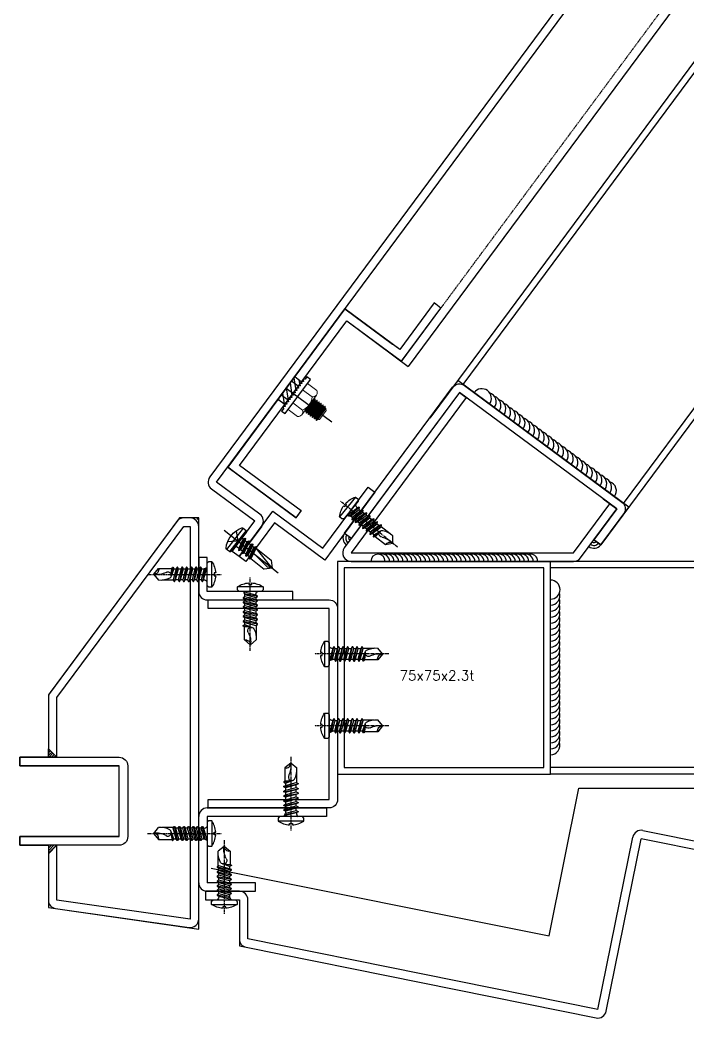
# Model space of a CAD drawing. Extents: x -3378 to 102197, y -3799 to 48702.
# Drawn here: x 83301.7 to 83537.2, y 28301.6 to 28653.5 of the extents above; entities that cross this region are included whole.
import ezdxf

# ---------------------------------------------------------------- set-up
doc = ezdxf.new("R2010")
doc.units = 0
doc.linetypes.add('CENTER', pattern=[2, 1.25, -0.25, 0.25, -0.25])
doc.linetypes.add('HIDDEN', pattern=[0.375, 0.25, -0.125])
for name, color, linetype in [('11', 11, 'Continuous'), ('24WELD', 55, 'Continuous'), ('3', 3, 'Continuous'), ('4', 4, 'Continuous'), ('6', 6, 'Continuous'), ('7-ALU-0', 4, 'Continuous'), ('ARR', 6, 'Continuous'), ('BCM-DIM', 54, 'Continuous'), ('BCM-EXT', 2, 'Continuous'), ('BCM-SIL', 8, 'Continuous'), ('GM_SECT_15', 15, 'Continuous'), ('螺絲 固定五金 FASTENERS', 124, 'Continuous'), ('視覺模型鋁擠型暫替', 4, 'Continuous'), ('視覺模型鋁擠型暫替-RefEdit0', 4, 'Continuous'), ('金屬面材 METAL PANEL', 2, 'Continuous'), ('隱藏線 HIDDEN', 8, 'HIDDEN')]:
    doc.layers.add(name, color=color, linetype=linetype)
doc.layers.add('12', color=3, linetype='Continuous', lineweight=9)
doc.layers.add('不顯示', color=254, linetype='Continuous', plot=False)
doc.styles.add('DIM', font='simplex.shx', dxfattribs={"bigfont": 'chineset.shx'})
pattern_1 = [(45, (-80779.971, -992207.95374), (-0.44194173824, 0.44194173824), [])]

# ---------------------------------------------------------------- blocks, each defined once
blk = doc.blocks.new('A$C19CB1797')
at = {"layer": 'BCM-SIL'}
for p, q in [((8.28, 24.29, 0), (8.28, 0, 0)), ((3.53, 19.39, 0), (13.03, 19.39, 0)), ((3.53, 18.16, 0), (13.03, 18.16, 0)), ((6.49, 17.06, 0), (5.88, 16.71, 0)), ((5.88, 16.71, 0), (10.68, 15.91, 0)), ((5.88, 16.71, 0), (5.88, 16.51, 0)), ((5.88, 16.51, 0), (10.68, 15.72, 0)), ((5.88, 16.51, 0), (6.49, 16.16, 0)), ((6.49, 15.47, 0), (5.88, 15.12, 0)), ((5.88, 15.12, 0), (10.68, 14.32, 0)), ((5.88, 15.12, 0), (5.88, 14.92, 0)), ((5.88, 14.92, 0), (10.68, 14.13, 0)), ((5.88, 14.92, 0), (6.49, 14.57, 0)), ((6.49, 17.06, 0), (10.07, 16.26, 0)), ((6.49, 16.16, 0), (10.07, 15.36, 0)), ((6.49, 16.16, 0), (6.49, 15.47, 0)), ((6.49, 15.47, 0), (10.07, 14.68, 0)), ((6.49, 14.57, 0), (10.07, 13.78, 0)), ((6.49, 14.57, 0), (6.49, 13.88, 0)), ((10.07, 17.06, 0), (10.07, 16.26, 0)), ((10.07, 17.06, 0), (10.07, 16.26, 0)), ((10.07, 16.26, 0), (10.68, 15.91, 0)), ((10.68, 15.72, 0), (10.07, 15.36, 0)), ((10.07, 15.36, 0), (10.07, 14.68, 0)), ((10.07, 14.68, 0), (10.68, 14.32, 0)), ((10.68, 14.13, 0), (10.07, 13.78, 0)), ((10.68, 15.91, 0), (10.68, 15.72, 0)), ((10.68, 14.32, 0), (10.68, 14.13, 0)), ((6.49, 13.88, 0), (5.88, 13.53, 0)), ((5.88, 13.53, 0), (10.68, 12.74, 0)), ((5.88, 13.53, 0), (5.88, 13.33, 0)), ((5.88, 13.33, 0), (10.68, 12.54, 0)), ((5.88, 13.33, 0), (6.49, 12.98, 0)), ((6.49, 12.3, 0), (5.88, 11.94, 0)), ((5.88, 11.94, 0), (10.68, 11.15, 0)), ((5.88, 11.94, 0), (5.88, 11.75, 0)), ((5.88, 11.75, 0), (10.68, 10.95, 0)), ((5.88, 11.75, 0), (6.28, 11.52, 0)), ((8.28, 2.66, 0), (6.28, 11.52, 0)), ((6.28, 11.52, 0), (6.28, 4.66, 0)), ((6.28, 11.52, 0), (10.28, 10.72, 0)), ((6.49, 13.88, 0), (10.07, 13.09, 0)), ((6.49, 12.98, 0), (10.07, 12.19, 0)), ((6.49, 12.98, 0), (6.49, 12.3, 0)), ((6.49, 12.3, 0), (10.07, 11.5, 0)), ((9.03, 4.16, 0), (8.28, 11.12, 0)), ((10.07, 13.78, 0), (10.07, 13.09, 0)), ((10.07, 13.09, 0), (10.68, 12.74, 0)), ((10.68, 12.54, 0), (10.07, 12.19, 0)), ((10.07, 12.19, 0), (10.07, 11.5, 0)), ((10.07, 11.5, 0), (10.68, 11.15, 0)), ((10.68, 10.95, 0), (10.28, 10.72, 0)), ((10.28, 10.72, 0), (10.28, 4.66, 0)), ((10.68, 12.74, 0), (10.68, 12.54, 0)), ((10.68, 11.15, 0), (10.68, 10.95, 0)), ((6.28, 4.66, 0), (8.28, 2.66, 0)), ((8.28, 2.66, 0), (10.28, 4.66, 0)), ((8.28, 2.66, 0), (9.03, 4.16, 0))]:
    blk.add_line(p, q, dxfattribs=at)
at = {"layer": 'BCM-SIL', "elevation": 0}
blk.add_lwpolyline([(12.8, 19.81, 0.297439), (3.75, 19.81, 0.253368), (3.53, 19.39), (3.53, 18.16, 0.414214), (4.03, 17.66), (12.53, 17.66, 0.414214), (13.03, 18.16), (13.03, 19.39, 0.253368)], format="xyb", close=True, dxfattribs=at)
at = {"layer": 'BCM-SIL', "ltscale": 0.1, "elevation": 0}
blk.add_lwpolyline([(5.78, 20.77), (7.8, 18.64, 0.205918), (8.28, 18.43, 0.205918), (8.75, 18.64), (10.78, 20.77)], format="xyb", dxfattribs=at)
at = {"layer": 'BCM-SIL'}
for centre, start, end in [((5.89, 17.06, 0), 0, 90), ((10.67, 17.06, 0), 90, 180)]:
    blk.add_arc(centre, 0.6, start, end, dxfattribs=at)
blk = doc.blocks.new('A$C19b21843')
at = {"layer": '11'}
blk.add_lwpolyline([(3.5, 4), (3, 3.5), (3.5, 3), (3, 2.5), (3.5, 2), (3, 1.5), (3.5, 1), (3.5, 0), (5, 0), (5, 15), (3.5, 15), (3.5, 14), (3, 13.5), (3.5, 13), (3, 12.5), (3.5, 12), (3, 11.5), (3.5, 11), (3, 10.5), (3.5, 10), (3, 9.5), (3.5, 9), (3, 8.5), (3.5, 8), (3, 7.5), (3.5, 7), (3, 6.5), (3.5, 6), (3, 5.5), (3.5, 5), (3, 4.5)], close=True, dxfattribs=at)
at = {"layer": '12'}
for p, q in [((5, 13.25), (9.17, 13.25)), ((10, 11.81), (10, 3.19)), ((9.17, 10.37), (5, 10.37)), ((10, 10.03), (10.19, 10.03)), ((10.46, 10.5), (10.89, 4.57)), ((10.73, 10.03), (11.06, 10.03)), ((11.34, 10.5), (11.77, 4.57)), ((11.61, 10.03), (11.94, 10.03)), ((12.21, 10.5), (12.64, 4.57)), ((12.48, 10.03), (12.81, 10.03)), ((13.09, 10.5), (13.52, 4.57)), ((13.36, 10.03), (13.69, 10.03)), ((13.96, 10.5), (14.39, 4.57)), ((14.23, 10.03), (14.56, 10.03)), ((14.84, 10.5), (15.27, 4.57)), ((9.17, 4.63), (5, 4.63)), ((10, 4.95), (10.02, 4.57)), ((10.62, 4.97), (10.25, 4.97)), ((11.5, 4.97), (11.13, 4.97)), ((12.38, 4.97), (12, 4.97)), ((13.25, 4.97), (12.88, 4.97)), ((14.12, 4.97), (13.75, 4.97)), ((15, 4.97), (14.63, 4.97)), ((9.17, 1.75), (5, 1.75))]:
    blk.add_line(p, q, dxfattribs=at)
for points in [[(10, 4.59), (10.02, 4.57), (10.25, 4.97), (10, 8.4)], [(15.11, 10.03), (15.47, 10.03), (15.47, 5.41)], [(15.47, 10.03), (16, 9.5), (16, 5.5), (15.5, 5)]]:
    blk.add_lwpolyline(points, dxfattribs=at)
for points in [[(10.73, 10.03), (10.46, 10.5), (10.19, 10.03), (10.62, 4.97), (10.89, 4.57), (11.13, 4.97)], [(11.61, 10.03), (11.34, 10.5), (11.06, 10.03), (11.5, 4.97), (11.77, 4.57), (12, 4.97)], [(12.48, 10.03), (12.21, 10.5), (11.94, 10.03), (12.38, 4.97), (12.64, 4.57), (12.88, 4.97)], [(13.36, 10.03), (13.09, 10.5), (12.81, 10.03), (13.25, 4.97), (13.52, 4.57), (13.75, 4.97)], [(14.23, 10.03), (13.96, 10.5), (13.69, 10.03), (14.12, 4.97), (14.39, 4.57), (14.63, 4.97)], [(15.11, 10.03), (14.84, 10.5), (14.56, 10.03), (15, 4.97), (15.27, 4.57), (15.5, 4.97)]]:
    blk.add_lwpolyline(points, close=True, dxfattribs=at)
for centre, radius, start, end in [((8.34, 11.81), 1.66, 300, 60), ((4.63, 7.5), 5.37, 327.686, 32.314), ((8.34, 3.19), 1.66, 300, 60)]:
    blk.add_arc(centre, radius, start, end, dxfattribs=at)
at = {"layer": '3'}
for p, q in [((0, 12.01), (3.25, 8.75)), ((1.77, 12.5), (3.38, 10.88)), ((3, 10.5), (0, 10.5)), ((0, 9.74), (3.12, 6.62)), ((0, 7.48), (3.49, 3.99)), ((0, 5.22), (2.72, 2.5)), ((0, 4.5), (3, 4.5)), ((0, 2.96), (0.46, 2.5))]:
    blk.add_line(p, q, dxfattribs=at)
at = {"layer": '4'}
blk.add_line((0, 7.5), (20, 7.5), dxfattribs=at)
at = {"layer": '6'}
blk.add_lwpolyline([(0, 12.5), (3, 12.5), (3.5, 12), (3, 11.5), (3.5, 11), (3, 10.5), (3.5, 10), (3, 9.5), (3.5, 9), (3, 8.5), (3.5, 8), (3, 7.5), (3.5, 7), (3, 6.5), (3.5, 6), (3, 5.5), (3.5, 5), (3, 4.5), (3.5, 4), (3, 3.5), (3.5, 3), (3, 2.5), (0, 2.5)], close=True, dxfattribs=at)
blk = doc.blocks.new('雨遮外緣鋁擠型')
at = {"layer": '視覺模型鋁擠型暫替', "linetype": 'Continuous'}
h = blk.add_hatch(dxfattribs=at)
h.set_pattern_fill('ANSI31', color=1, scale=5)
h.set_pattern_definition(pattern_1)
h.paths.add_polyline_path([(0, 53), (3, 53), (0, 56)])
h = blk.add_hatch(dxfattribs=at)
h.set_pattern_fill('ANSI31', color=1, scale=5)
h.set_pattern_definition(pattern_1)
h.paths.add_polyline_path([(0, 19), (3, 22), (0, 22)])
at = {"layer": '視覺模型鋁擠型暫替', "color": 1, "linetype": 'Continuous'}
for points in [[(3, 53), (0, 53), (0, 56), (3, 53)], [(3, 22), (0, 22), (0, 19), (3, 22)]]:
    blk.add_lwpolyline(points, dxfattribs=at)
at = {"layer": '金屬面材 METAL PANEL'}
for points in [[(3, 2.62), (3, 22), (0, 19), (0, 19), (0, 19), (0, 2.62, 0.373287), (2.58, -0.35), (49.58, -7.05, 0.456368), (53, -4.09), (53, 134.36, 0.414214), (50, 137.36), (47.7, 137.36, 0.23764), (45.29, 136.15), (0.59, 75.8, 0.160751), (0, 74.01), (0, 56), (0, 56), (0, 56), (3, 53), (3, 74.01), (47.7, 134.36), (50, 134.36), (50, -4.1)], [(-10, 53), (25, 53, -0.414214), (28, 50), (28, 25, -0.414214), (25, 22), (-10, 22), (-10, 25), (25, 25), (25, 50), (-10, 50)]]:
    blk.add_lwpolyline(points, format="xyb", close=True, dxfattribs=at)
at = {"layer": '隱藏線 HIDDEN', "linetype": 'Continuous'}
blk.add_lwpolyline([(0, 22), (0, 0.02), (53, -7.56), (53, 137.36), (46.19, 137.36), (0, 75), (0, 53)], dxfattribs=at)
blk = doc.blocks.new('梯形固定件')
at = {"layer": '視覺模型鋁擠型暫替', "linetype": 'Continuous'}
for p, q in [((44.13, 59.58), (46.54, 57.8)), ((3.64, 9.96), (6.05, 8.17))]:
    blk.add_line(p, q, dxfattribs=at)
for radius, start in [(3, 53.4725), (1, 53.472)]:
    blk.add_arc((6.05, 8.17), radius, start, 53.4729, dxfattribs=at)
at = {"layer": '視覺模型鋁擠型暫替', "color": 7, "linetype": 'Continuous'}
for centre, radius, start, end in [((6.05, 8.17), 3, 143.4284, 233.473), ((6.05, 8.17), 2, 143.4284, 233.4731), ((6.05, 8.17), 1, 143.4284, 233.4735), ((91.52, 7.63), 3, 233.4654, 323.51), ((91.52, 7.63), 2, 233.4653, 323.51), ((91.52, 7.63), 1, 233.465, 323.51)]:
    blk.add_arc(centre, radius, start, end, dxfattribs=at)
at = {"layer": '金屬面材 METAL PANEL', "linetype": 'Continuous'}
for points in [[(3.64, 9.96), (41.72, 61.37, -0.414214), (45.92, 61.99), (101.36, 20.92, -0.414231), (101.99, 16.72), (93.93, 5.85), (91.52, 7.63), (99.58, 18.51), (44.13, 59.58), (6.05, 8.18)], [(44.13, 59.58), (3.54, 4.79, 0.61597), (5.96, 0), (84.35, 0, 0.237647), (86.76, 1.21), (99.58, 18.51)]]:
    blk.add_lwpolyline(points, format="xyb", dxfattribs=at)
blk.add_lwpolyline([(46.54, 57.79), (5.96, 3), (84.35, 3), (97.16, 20.3), (99.58, 18.51)], dxfattribs=at)
blk = doc.blocks.new('A$C20AE7E0D')
at = {"layer": 'ARR', "color": 0, "linetype": 'ByBlock', "ltscale": 0.3}
for p, q in [((-1.61, -4.5), (-1.61, 4.5)), ((0.5, 2.24), (1.14, 1.9)), ((0.72, 2.13), (1.65, -2.5)), ((1.89, 1.9), (1.14, 1.9)), ((2.24, 2.5), (3.24, -2.5)), ((3.48, 1.9), (2.73, 1.9)), ((3.83, 2.5), (4.83, -2.5)), ((5.07, 1.9), (4.32, 1.9)), ((5.42, 2.5), (6.42, -2.5)), ((6.81, 1.9), (5.91, 1.9)), ((7.16, 2.5), (8.16, -2.5)), ((8.4, 1.9), (7.65, 1.9)), ((8.75, 2.5), (9.75, -2.5)), ((10.14, 1.9), (9.24, 1.9)), ((10.49, 2.5), (11.49, -2.5)), ((11.73, 1.9), (10.98, 1.9)), ((12.08, 2.5), (12.7, -0.6)), ((17.12, 2.1), (12.46, 2.1)), ((18.83, 0.06), (17.12, 2.1)), ((18.83, 0.06), (18.95, 0.06)), ((19, -0.01), (19, 0.01)), ((2.14, -1.9), (2.89, -1.9)), ((3.73, -1.9), (4.48, -1.9)), ((5.32, -1.9), (6.07, -1.9)), ((6.91, -1.9), (7.81, -1.9)), ((8.65, -1.9), (9.4, -1.9)), ((10.24, -1.9), (11.14, -1.9)), ((11.87, -2.1), (15.91, -2.1)), ((18.83, -0.06), (17.12, -2.1)), ((18.83, -0.06), (18.95, -0.06))]:
    blk.add_line(p, q, dxfattribs=at)
at = {"layer": 'ARR', "color": 0, "linetype": 'CENTER', "ltscale": 0.87}
blk.add_line((21, 0), (-5.1, 0), dxfattribs=at)
at = {"layer": 'ARR', "color": 0, "linetype": 'ByBlock', "ltscale": 0.3}
blk.add_lwpolyline([(-2.98, -0.5, 0.134476), (-1.61, -4.5), (-0.58, -4.5, 0.198912), (-0.44, -4.44), (-0.06, -4.06, 0.198912), (0, -3.92), (0, 3.92, 0.198912), (-0.06, 4.06), (-0.44, 4.44, 0.198912), (-0.58, 4.5), (-1.61, 4.5, 0.134562), (-2.98, 0.5), (-2.48, 0.5), (-2.48, -0.5), (-2.98, -0.5)], format="xyb", dxfattribs=at)
blk.add_lwpolyline([(1.14, 1.9), (2.14, -1.9), (1.8, -2.5), (1.65, -2.5), (1.3, -1.9), (0.3, 1.9), (0.5, 2.24)], dxfattribs=at)
for points in [[(3.24, -2.5), (2.89, -1.9), (1.89, 1.9), (2.24, 2.5), (2.39, 2.5), (2.73, 1.9), (3.73, -1.9), (3.39, -2.5)], [(4.83, -2.5), (4.48, -1.9), (3.48, 1.9), (3.83, 2.5), (3.98, 2.5), (4.32, 1.9), (5.32, -1.9), (4.98, -2.5)], [(6.42, -2.5), (6.07, -1.9), (5.07, 1.9), (5.42, 2.5), (5.57, 2.5), (5.91, 1.9), (6.91, -1.9), (6.57, -2.5)], [(8.16, -2.5), (7.81, -1.9), (6.81, 1.9), (7.16, 2.5), (7.31, 2.5), (7.65, 1.9), (8.65, -1.9), (8.31, -2.5)], [(9.75, -2.5), (9.4, -1.9), (8.4, 1.9), (8.75, 2.5), (8.9, 2.5), (9.24, 1.9), (10.24, -1.9), (9.9, -2.5)], [(11.49, -2.5), (11.14, -1.9), (10.14, 1.9), (10.49, 2.5), (10.64, 2.5), (10.98, 1.9), (11.98, -1.9), (11.64, -2.5)], [(12.08, 2.5), (11.73, 1.9), (12.7, -0.6), (12.46, 2.1), (12.23, 2.5)]]:
    blk.add_lwpolyline(points, close=True, dxfattribs=at)
for centre, radius, start, end in [((0.67, 3.07), 0.874, 220.3388, 257.7802), ((13.86, -0.29), 1.2, 56.152, 236.152), ((17.85, 6.88), 7.01, 241.6458, 278.008), ((18.9, 1.75), 1.82, 168.8617, 267.6865), ((18.95, 0.01), 0.05, 0, 90), ((1.17, -3.34), 1.44, 84.7312, 144.22), ((16.52, 4.88), 7.01, 241.6458, 274.9541), ((18.95, -0.01), 0.05, 270, 0)]:
    blk.add_arc(centre, radius, start, end, dxfattribs=at)
blk = doc.blocks.new('*U77')
at = {"color": 0, "linetype": 'ByBlock'}
blk.add_blockref('A$C20AE7E0D', (0, 0), dxfattribs=at)
blk = doc.blocks.new('123')
at = {"layer": '金屬面材 METAL PANEL', "linetype": 'Continuous'}
for p, q in [((-45.96, -11.95), (-3.96, -11.95)), ((-3.96, -11.95), (-3.96, -14.95)), ((-48.96, -38.34), (-48.96, -14.95)), ((-3.96, -14.95), (-45.96, -14.95)), ((-45.96, -14.95), (-45.96, -38.34)), ((-28.96, -38.34), (-45.96, -38.34)), ((-28.96, -41.34), (-28.96, -38.34)), ((-45.96, -41.34), (-28.96, -41.34))]:
    blk.add_line(p, q, dxfattribs=at)
blk.add_lwpolyline([(-48.96, 76.42), (-48.96, 64.42, 0.414214), (-45.96, 61.42), (-15.78, 61.42), (-15.78, 64.42), (-45.96, 64.42), (-45.96, 76.42), (-48.96, 76.42)], format="xyb", dxfattribs=at)
blk.add_lwpolyline([(-45.67, 61.42), (-3, 61.42, -0.414214), (0, 58.42), (0, -8.95, -0.414214), (-3, -11.95), (-45.67, -11.95), (-45.67, -8.95), (-3, -8.95), (-3, 58.42), (-45.67, 58.42)], format="xyb", close=True, dxfattribs=at)
for centre, start, end in [((-45.96, -14.95), 90, 180), ((-45.96, -38.34), 180, 270)]:
    blk.add_arc(centre, 3, start, end, dxfattribs=at)
at = {"layer": '螺絲 固定五金 FASTENERS', "xscale": -1}
blk.add_blockref('*U77', (-45.96, 70.42), dxfattribs=at)
at = {"layer": '螺絲 固定五金 FASTENERS'}
for p, xscale, rotation in [((-30.78, 64.42), -1.000000000000001, 90), ((-3, 42.35), -1, 180), ((-3, 17.03), -1, 180), ((-39.96, -44.34), -1, 270)]:
    blk.add_blockref('*U77', p, dxfattribs=dict(at, xscale=xscale, rotation=rotation))
for p, rotation in [((-16.46, -14.95), 90), ((-45.96, -20.95), 180)]:
    blk.add_blockref('*U77', p, dxfattribs=dict(at, rotation=rotation))
blk = doc.blocks.new('*U266')
for centre, end in [((-2.48, -3.14), 51.6123), ((-4.04, -5.09), 339.8221), ((-8.69, -10.97), 339.8221), ((-7.14, -9.01), 339.8221), ((-5.59, -7.05), 339.8221), ((-11.8, -14.89), 339.8221), ((-10.25, -12.93), 339.8221), ((-14.9, -18.81), 339.8221), ((-13.35, -16.85), 339.8221), ((-18.01, -22.73), 339.8221), ((-16.46, -20.77), 339.8221), ((-21.11, -26.65), 339.8221), ((-19.56, -24.69), 339.8221), ((-24.22, -30.57), 339.8221), ((-22.67, -28.61), 339.8221), ((-27.32, -34.49), 339.8221), ((-25.77, -32.53), 339.8221), ((-30.43, -38.41), 339.8221), ((-28.88, -36.45), 339.8221), ((-35.09, -44.29), 339.8221), ((-33.53, -42.33), 339.8221), ((-31.98, -40.37), 339.8221), ((-38.19, -48.21), 339.8221), ((-36.64, -46.25), 339.8221), ((-41.3, -52.12), 339.8221), ((-39.74, -50.16), 339.8221), ((-42.85, -54.08), 339.8221)]:
    blk.add_arc(centre, 4, 231.6123, end)
blk = doc.blocks.new('*U267')
for centre, end in [((-68.96, 2.24), 286.3529), ((-66.47, 2.15), 286.3529), ((-63.97, 2.07), 286.3529), ((-61.47, 1.99), 286.3529), ((-58.97, 1.91), 286.3529), ((-56.47, 1.83), 286.3529), ((-53.97, 1.75), 286.3529), ((-51.47, 1.67), 286.3529), ((-48.97, 1.59), 286.3529), ((-46.48, 1.51), 286.3529), ((-43.98, 1.43), 286.3529), ((-41.48, 1.34), 286.3529), ((-38.98, 1.26), 286.3529), ((-36.48, 1.18), 286.3529), ((-33.98, 1.1), 286.3529), ((-31.48, 1.02), 286.3529), ((-28.98, 0.94), 286.3529), ((-26.49, 0.86), 286.3529), ((-23.99, 0.78), 286.3529), ((-21.49, 0.7), 286.3529), ((-18.99, 0.62), 286.3529), ((-16.49, 0.53), 286.3529), ((-13.99, 0.45), 286.3529), ((-11.49, 0.37), 286.3529), ((-9, 0.29), 286.3529), ((-6.5, 0.21), 286.3529), ((-4, 0.13), 358.1431)]:
    blk.add_arc(centre, 4, 178.1431, end)
blk = doc.blocks.new('*U271')
for centre, end in [((-0.21, -6.5), 16.3529), ((-0.13, -4), 88.1431), ((-0.37, -11.49), 16.3529), ((-0.29, -9), 16.3529), ((-0.53, -16.49), 16.3529), ((-0.45, -13.99), 16.3529), ((-0.7, -21.49), 16.3529), ((-0.62, -18.99), 16.3529), ((-0.86, -26.49), 16.3529), ((-0.78, -23.99), 16.3529), ((-1.1, -33.98), 16.3529), ((-1.02, -31.48), 16.3529), ((-0.94, -28.98), 16.3529), ((-1.26, -38.98), 16.3529), ((-1.18, -36.48), 16.3529), ((-1.43, -43.98), 16.3529), ((-1.34, -41.48), 16.3529), ((-1.59, -48.97), 16.3529), ((-1.51, -46.48), 16.3529), ((-1.83, -56.47), 16.3529), ((-1.75, -53.97), 16.3529), ((-1.67, -51.47), 16.3529), ((-1.99, -61.47), 16.3529), ((-1.91, -58.97), 16.3529), ((-2.15, -66.47), 16.3529), ((-2.07, -63.97), 16.3529), ((-2.32, -71.46), 16.3529), ((-2.24, -68.96), 16.3529), ((-2.56, -78.96), 16.3529), ((-2.48, -76.46), 16.3529), ((-2.4, -73.96), 16.3529), ((-2.72, -83.96), 16.3529), ((-2.64, -81.46), 16.3529), ((-2.88, -88.95), 16.3529), ((-2.8, -86.45), 16.3529)]:
    blk.add_arc(centre, 4, 268.1431, end)
blk = doc.blocks.new('75x75x2.3t')
at = {"layer": 'GM_SECT_15'}
for points in [[(0, -75), (75, -75), (75, 0), (0, 0)], [(2.3, -72.7), (72.7, -72.7), (72.7, -2.3), (2.3, -2.3)]]:
    blk.add_lwpolyline(points, close=True, dxfattribs=at)
at = {"layer": '不顯示', "linetype": 'Continuous', "insert": (21.79, -38.48), "char_height": 3.5, "attachment_point": 1, "style": 'DIM'}
blk.add_mtext_dynamic_manual_height_columns('75x75x2.3t', width=3.4858, gutter_width=17.5, heights=[0], dxfattribs=at)

msp = doc.modelspace()

# ---------------------------------------------------------------- linework, layer by layer
at = {"layer": '7-ALU-0'}
for p, q in [((83364.728, 28362.585), (83364.728, 28393.585)), ((83361.728, 28390.585), (83361.728, 28365.585))]:
    msp.add_line(p, q, dxfattribs=at)
at = {"layer": 'BCM-EXT', "color": 8, "linetype": 'HIDDEN'}
msp.add_line((83436.066, 28533.035), (83776.839, 28993.086), dxfattribs=at)
at = {"layer": 'BCM-EXT', "linetype": 'Continuous'}
msp.add_line((83399.041, 28478.015), (83400.946, 28480.586), dxfattribs=at)
for points in [[(83399.041, 28478.015), (83377.506, 28493.968), (83377.506, 28493.968), (83374.935, 28495.873), (83416.276, 28551.679), (83433.068, 28539.24)], [(83436.066, 28533.035), (83450.088, 28551.964), (83447.678, 28553.75), (83435.562, 28537.395), (83433.069, 28539.242)], [(83507.28, 28484.713), (83512.077, 28481.159), (83504.019, 28470.281), (83506.429, 28468.495), (83516.274, 28481.784), (83456.009, 28526.428), (83446.165, 28513.138)], [(83311.728, 28393.585), (83301.728, 28393.585), (83301.728, 28390.585), (83311.728, 28390.585)], [(83311.728, 28390.585), (83336.728, 28390.585)], [(83336.728, 28365.585), (83336.728, 28390.585)], [(83311.728, 28365.585), (83301.728, 28365.585), (83301.728, 28362.585), (83311.728, 28362.585)], [(83336.728, 28365.585), (83311.728, 28365.585)]]:
    msp.add_lwpolyline(points, dxfattribs=at)
msp.add_lwpolyline([(83364.728, 28333.022), (83364.728, 28476.946, 0.4142136), (83363.728, 28477.946), (83357.921, 28477.946), (83311.728, 28415.585), (83311.728, 28393.585)], format="xyb", dxfattribs=at)
at = {"layer": 'GM_SECT_15'}
for p, q in [((83786.904, 28973.105), (83446.164, 28513.139)), ((83786.904, 28973.105), (83446.164, 28513.139)), ((83788.062, 28970.806), (83457.808, 28524.988)), ((83823.524, 28900.406), (83514.376, 28483.087)), ((83824.682, 28898.106), (83506.429, 28468.495)), ((83824.682, 28898.106), (83506.429, 28468.495)), ((83799.247, 28462.649, 0), (83488.69, 28462.649)), ((83799.247, 28460.349, 0), (83488.69, 28460.349)), ((83799.247, 28389.949, 0), (83488.69, 28389.949)), ((83799.247, 28387.649, 0), (83488.69, 28387.649))]:
    msp.add_line(p, q, dxfattribs=at)
at = {"layer": '視覺模型鋁擠型暫替-RefEdit0'}
msp.add_lwpolyline([(83379.067, 28329.65), (83379.067, 28327.055), (83381.445, 28326.576)], dxfattribs=at)
at = {"layer": '金屬面材 METAL PANEL', "linetype": 'Continuous'}
for p in [(83778.35, 28990.086), (83416.901, 28547.483)]:
    msp.add_line(p, (83438.597, 28531.412), dxfattribs=at)
at = {"layer": '金屬面材 METAL PANEL'}
for p, q in [((83376.57, 28466.162), (83384.527, 28476.903)), ((83386.938, 28475.117), (83378.981, 28464.376)), ((83378.981, 28464.376), (83376.57, 28466.162)), ((83488.213, 28330.577), (83498.714, 28382.649)), ((83498.714, 28382.649), (83558.665, 28382.649)), ((83521.215, 28367.758), (83584.907, 28354.914)), ((83505.424, 28304.634), (83517.681, 28365.411)), ((83584.314, 28351.973), (83520.622, 28364.818)), ((83369.144, 28354.534), (83488.213, 28330.577)), ((83379.067, 28346.312), (83367.067, 28346.312)), ((83367.067, 28346.312), (83367.067, 28343.312)), ((83367.067, 28343.312), (83379.067, 28343.312)), ((83382.067, 28329.511), (83382.067, 28343.312)), ((83505.424, 28304.634), (83382.067, 28329.511))]:
    msp.add_line(p, q, dxfattribs=at)
for points in [[(83761.728, 29023.085), (83368.635, 28492.409, 0.4141913), (83369.26, 28488.213), (83384.527, 28476.903)], [(83379.067, 28343.312), (83379.067, 28329.511, 0.3570602), (83381.474, 28326.57), (83504.831, 28301.693, 0.4142136), (83508.365, 28304.041), (83520.622, 28364.818)]]:
    msp.add_lwpolyline(points, format="xyb", dxfattribs=at)
msp.add_lwpolyline([(83386.313, 28479.313), (83371.046, 28490.624), (83763.195, 29020.025)], dxfattribs=at)
at = {"layer": '金屬面材 METAL PANEL', "linetype": 'Continuous'}
for points in [[(83400.827, 28480.426), (83379.131, 28496.498), (83416.901, 28547.483), (83436.186, 28533.197), (83450.089, 28551.965), (83447.678, 28553.751), (83435.561, 28537.394), (83416.276, 28551.68), (83374.934, 28495.873), (83399.041, 28478.016), (83400.827, 28480.426)], [(83424.426, 28488.83), (83426.837, 28487.044), (83409.119, 28463.132), (83391.469, 28476.207), (83381.386, 28462.596), (83378.975, 28464.382), (83390.844, 28480.404), (83408.494, 28467.329), (83424.424, 28488.832)]]:
    msp.add_lwpolyline(points, dxfattribs=at)
at = {"layer": '金屬面材 METAL PANEL'}
for centre, start, end in [((83384.527, 28476.903), 323.46681, 53.46681), ((83520.622, 28364.818), 78.59849, 168.59849), ((83379.067, 28343.312), 0, 90)]:
    msp.add_arc(centre, 3, start, end, dxfattribs=at)

# ---------------------------------------------------------------- block references
at = {"layer": '24WELD', "rotation": 91.85693719835425}
for name, p, xscale, yscale, zscale in [('*U266', (83461.783, 28522.151), 0.8437500000000009, 0.8437500000000009, 0.8437500000000009), ('*U271', (83425.392, 28462.648), 0.632812500000001, 0.632812500000001, 0.632812500000001), ('*U267', (83488.688, 28456.069), 0.8437500000000009, 0.8437500000000009, 0.8437500000000009)]:
    msp.add_blockref(name, p, dxfattribs=dict(at, xscale=xscale, yscale=yscale, zscale=zscale))
at = {"layer": 'BCM-DIM', "rotation": 323.4692114219552}
msp.add_blockref('A$C19b21843', (83391.141, 28517.749), dxfattribs=at)
at = {"layer": 'BCM-SIL', "xscale": -1, "rotation": 51.8138442113618}
msp.add_blockref('A$C19CB1797', (83397.858, 28465.134, 0.001), dxfattribs=at)
at = {"layer": 'GM_SECT_15', "rotation": 359.9999972778685}
msp.add_blockref('75x75x2.3t', (83413.69, 28462.649), dxfattribs=at)
at = {"layer": '螺絲 固定五金 FASTENERS', "xscale": -1, "rotation": 141.215653600546}
msp.add_blockref('*U77', (83418.471, 28480.797), dxfattribs=at)
at = {"layer": '視覺模型鋁擠型暫替', "linetype": 'Continuous'}
msp.add_blockref('梯形固定件', (83412.501, 28462.649), dxfattribs=at)
at = {"layer": '視覺模型鋁擠型暫替-RefEdit0'}
msp.add_blockref('123', (83413.69, 28387.649), dxfattribs=at)
at = {"layer": '金屬面材 METAL PANEL', "linetype": 'Continuous'}
msp.add_blockref('雨遮外緣鋁擠型', (83311.728, 28340.585), dxfattribs=at)

doc.saveas('drawing.dxf')
